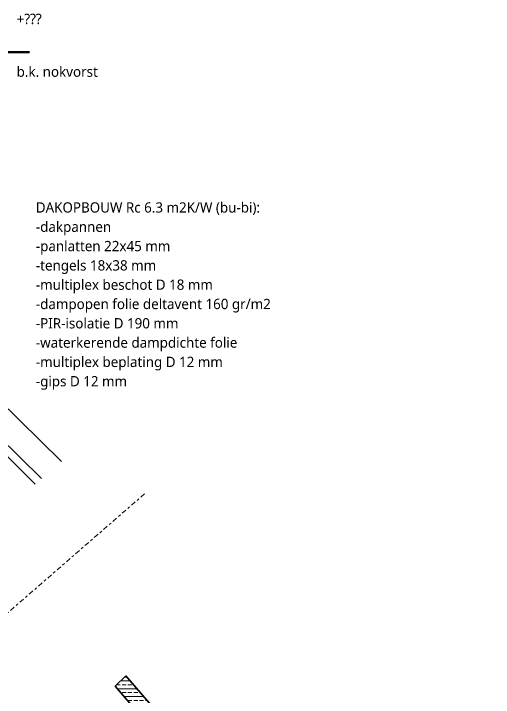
# Model space of a CAD drawing. Header units: millimetres. Extents: x 1813 to 34621, y -2347 to 13791.
# Drawn here: x 10301 to 10884, y 11569 to 12401 of the extents above; entities that cross this region are included whole.
import ezdxf

# ---------------------------------------------------------------- set-up
doc = ezdxf.new("R2010")
doc.units = ezdxf.units.MM
doc.linetypes.add('MV_center', pattern=[15, 6, -3, 3, -3])
for name, color, linetype, lineweight in [('A-DETL', 90, 'Continuous', 13), ('A-DETL-GENF', 92, 'Continuous', 18), ('A-DETL-MEDM', 33, 'Continuous', 18), ('G-ANNO-TEXT', 231, 'Continuous', 13)]:
    doc.layers.add(name, color=color, linetype=linetype, lineweight=lineweight)
doc.styles.add('Segoe UI_3', font='segoeui.ttf', dxfattribs={"height": 12.5})
doc.styles.add('Segoe UI_B', font='segoeui.ttf', dxfattribs={"height": 12.5})

# ---------------------------------------------------------------- blocks, each defined once
blk = doc.blocks.new('47 dakpan - Type 1-V60-Details Verbouwingen')
at = {"layer": 'A-DETL-GENF', "lineweight": 13}
blk.add_line((-115.88, -52.3), (-229.16, -62.21), dxfattribs=at)
at = {"layer": 'A-DETL-MEDM'}
for p, q in [((-13.52, 16.89), (-5.55, 17.58)), ((-16.52, 5.25), (-17.16, 12.55)), ((0, 0), (-1.22, 13.95)), ((0, 0), (0.87, -9.96)), ((-51.58, -4.51), (-229.53, -20.08)), ((-31.39, -2.75), (-22.58, -1.98)), ((0.87, -9.96), (-229.44, -30.11))]:
    blk.add_line(p, q, dxfattribs=at)
for centre, radius, start, end in [((-13.17, 12.9), 4, 95, 185), ((-5.2, 13.6), 4, 5, 95), ((-23.16, 4.67), 6.67, 275, 5), ((-53.85, 2.71), 7.57, 287.45635, 331.45635), ((-43.88, -7.99), 7.82, 52.40741, 115.07588), ((-33.23, 14.14), 16.99, 249.72596, 276.23179)]:
    blk.add_arc(centre, radius, start, end, dxfattribs=at)
blk = doc.blocks.new('NLRS_00_DI_maskeer - Type 1-4234743-Details Verbouwingen')
at = {"layer": 'A-DETL-GENF', "linetype": 'MV_center'}
blk.add_line((-100, 0), (394.45, 0), dxfattribs=at)

msp = doc.modelspace()

# ---------------------------------------------------------------- hatches: boundary and pattern name
at = {"layer": 'A-DETL-GENF', "lineweight": 13}
h = msp.add_hatch(dxfattribs=at)
h.set_pattern_fill('FP_11', color=250, style=0, pattern_type=2)
h.set_pattern_definition([(0, (0, 0), (0, 9.476), []), (0, (0, 4.738), (0, 9.476), [4.738, -2.369])])
h.paths.add_polyline_path([(10870.86, 11069.33), (10884.45, 11081.14), (10437.41, 11595.4), (10424.65, 11582.64), (10755.9, 11201.59)])

# ---------------------------------------------------------------- linework, layer by layer
at = {"layer": 'A-DETL', "lineweight": 50}
msp.add_line((10195.4, 12353.7), (10320.4, 12353.7), dxfattribs=at)
at = {"layer": 'A-DETL', "lineweight": 35}
for p, q in [((10437.41, 11595.4), (10424.65, 11582.64)), ((10884.45, 11081.14), (10437.41, 11595.4)), ((10424.65, 11582.64), (10870.86, 11069.33))]:
    msp.add_line(p, q, dxfattribs=at)

# ---------------------------------------------------------------- block references
at = {"layer": 'A-DETL-GENF', "linetype": 'MV_center', "rotation": 221.0000000000015}
msp.add_blockref('NLRS_00_DI_maskeer - Type 1-4234743-Details Verbouwingen', (10384.88, 11751.02), dxfattribs=at)
at = {"layer": 'A-DETL-MEDM', "rotation": 130.4999999999894}
msp.add_blockref('47 dakpan - Type 1-V60-Details Verbouwingen', (10163.13, 11990.04), dxfattribs=at)

# ---------------------------------------------------------------- texts
at = {"layer": 'G-ANNO-TEXT', "color": 7, "char_height": 12.5, "attachment_point": 1}
for s, insert, width, style in [('+???', (10304.8, 12400.51), 43.2911, 'Segoe UI_3'), ('b.k. nokvorst', (10304.8, 12336.4), 118.2489, 'Segoe UI_3'), ('DAKOPBOUW Rc 6.3 m2K/W (bu-bi):', (10328.15, 12171.26), 368.3754, 'Segoe UI_B'), ('-dakpannen', (10328.15, 12147.77), 112.6371, 'Segoe UI_3'), ('-panlatten 22x45 mm', (10328.15, 12124.29), 202.4261, 'Segoe UI_3'), ('-tengels 18x38 mm', (10328.15, 12100.81), 181.5822, 'Segoe UI_3'), ('-multiplex beschot D 18 mm', (10328.15, 12077.33), 267.7636, 'Segoe UI_3'), ('-dampopen folie deltavent 160 gr/m2', (10328.15, 12053.85), 355.9493, 'Segoe UI_3'), ('-PIR-isolatie D 190 mm', (10328.15, 12030.37), 218.059, 'Segoe UI_3'), ('-waterkerende dampdichte folie', (10328.15, 12006.88), 300.6328, 'Segoe UI_3'), ('-multiplex beplating D 12 mm', (10328.15, 11983.4), 282.9957, 'Segoe UI_3'), ('-gips D 12 mm                      ', (10328.15, 11959.92), 272.5738, 'Segoe UI_3')]:
    msp.add_mtext(s, dxfattribs=dict(at, insert=insert, width=width, style=style))

doc.saveas('drawing.dxf')
